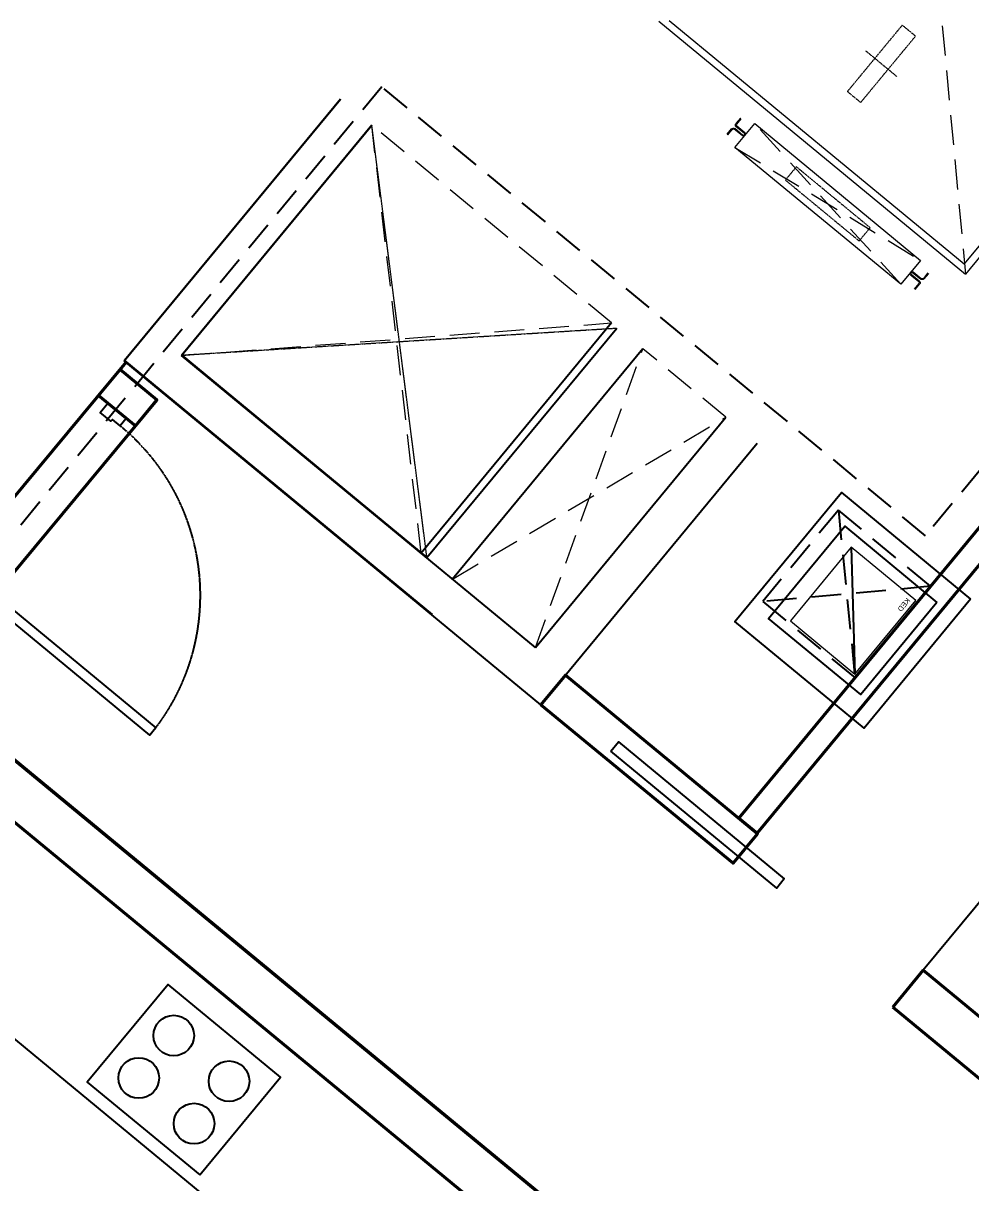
# Model space of a CAD drawing. Header units: millimetres. Extents: x -361681467 to 361175952, y -1292982 to 1550216.
# Drawn here: x -92439 to -88477, y 117794 to 122647 of the extents above; entities that cross this region are included whole.
import ezdxf

# ---------------------------------------------------------------- set-up
doc = ezdxf.new("R2010")
doc.units = ezdxf.units.MM
doc.header["$MEASUREMENT"] = 0
for name, pattern in [('220126_HDN_HBA typical plan$0$HIDDEN', [0.375, 0.25, -0.125]), ('CENTER2', [28.575, 19.05, -3.175, 3.175, -3.175]), ('HIDDEN', [0.375, 0.25, -0.125]), ('TYPICAL 2 +1 BEDROOM FRONT$0$DASHED2', [9.525, 6.35, -3.175]), ('Xref_ST_MBDV Cot vach 30.7.2022$0$CENTERX2', [4, 2.5, -0.5, 0.5, -0.5]), ('Xref_ST_MBDV Cot vach 30.7.2022$0$HIDDEN', [0.375, 0.25, -0.125]), ('Xref_ST_MBDV Cot vach 30.7.2022$0$PHANTOMX2', [5, 2.5, -0.5, 0.5, -0.5, 0.5, -0.5])]:
    doc.linetypes.add(name, pattern=pattern)
for name, color, linetype, lineweight in [('A-DOOR', 1, 'Continuous', 9), ('KT-lomo nuoc', 3, 'HIDDEN', 5), ('KT-Net cat', 1, 'Continuous', 40), ('SPE-MEP-HVAC', 140, 'Continuous', 0), ('SPE-MEP-M-WALL OPENING', 81, 'Continuous', 0), ('Xref_ST_MBDV Cot vach 30.7.2022$0$KT-Noi that', 36, 'Continuous', 9)]:
    doc.layers.add(name, color=color, linetype=linetype, lineweight=lineweight)
for name, color, linetype in [('A-DRAIN', 251, 'Continuous'), ('A-FURNITURE', 251, 'Continuous'), ('A-GLAZ', 135, 'Continuous'), ('A-GRID-LINE', 8, 'CENTER2'), ('A-WALL', 11, 'Continuous'), ('KT-Tuong', 1, 'Continuous'), ('MEP-M-DUCT-15', 6, 'Continuous'), ('MEP-M-DUCT-25', 7, 'Continuous'), ('SPE-MEP-General', 71, 'Continuous'), ('trục hút mùi', 21, 'Continuous'), ('TYPICAL 2 +1 BEDROOM FRONT$0$A-_DOOR----_E-', 32, 'Continuous'), ('Xref_NT1+NT2_MBDV Cot vach_220729$0$ccu12-Thay', 7, 'Continuous')]:
    doc.layers.add(name, color=color, linetype=linetype)
doc.styles.get("Standard").update_dxf_attribs({"font": 'arial.ttf'})

# ---------------------------------------------------------------- blocks, each defined once
blk = doc.blocks.new('Xref_ST_MBDV Cot vach 30.7.2022$0$TM 1000kg')
at = {"layer": 'Xref_ST_MBDV Cot vach 30.7.2022$0$KT-Noi that', "linetype": 'Xref_ST_MBDV Cot vach 30.7.2022$0$HIDDEN', "ltscale": 500}
for p, q in [((-2370, 1981, 0), (-700, 319, 0)), ((-495, 1400, 0), (-625, 500, 0)), ((-495, 500, 0), (-625, 1400, 0))]:
    blk.add_line(p, q, dxfattribs=at)
at = {"layer": 'Xref_ST_MBDV Cot vach 30.7.2022$0$KT-Noi that', "linetype": 'Continuous', "ltscale": 2}
for p, q in [((-730, 1950, 0), (-730, 350, 0)), ((-700, 1981, 0), (-700, 319, 0)), ((-2230, 350, 0), (-730, 350, 0)), ((-2310, 319, 0), (-700, 319, 0))]:
    blk.add_line(p, q, dxfattribs=at)
at = {"layer": 'Xref_ST_MBDV Cot vach 30.7.2022$0$KT-Noi that', "linetype": 'Continuous'}
for p, q in [((-603.5, 1460, 0), (-574.4, 1460, 0)), ((-603.5, 1456.8, 0), (-603.5, 1460, 0)), ((-603.5, 1456.8, 0), (-574.4, 1456.8, 0)), ((-516.5, 1460, 0), (-545.6, 1460, 0)), ((-516.5, 1456.8, 0), (-545.6, 1456.8, 0)), ((-516.5, 1456.8, 0), (-516.5, 1460, 0)), ((-568.2, 1406.2, 0), (-568.2, 1450.6, 0)), ((-565, 1406.2, 0), (-565, 1450.6, 0)), ((-555, 1406.2, 0), (-555, 1450.6, 0)), ((-551.8, 1406.2, 0), (-551.8, 1450.6, 0)), ((-558, 1403.2, 0), (-562, 1403.2, 0)), ((-558, 1400, 0), (-562, 1400, 0)), ((-568.2, 493.8, 0), (-568.2, 449.4, 0)), ((-565, 493.8, 0), (-565, 449.4, 0)), ((-558, 500, 0), (-562, 500, 0)), ((-558, 496.8, 0), (-562, 496.8, 0)), ((-555, 493.8, 0), (-555, 449.4, 0)), ((-551.8, 493.8, 0), (-551.8, 449.4, 0)), ((-603.5, 443.2, 0), (-574.4, 443.2, 0)), ((-603.5, 440, 0), (-574.4, 440, 0)), ((-516.5, 443.2, 0), (-545.6, 443.2, 0)), ((-516.5, 440, 0), (-545.6, 440, 0))]:
    blk.add_line(p, q, dxfattribs=at)
at = {"layer": 'Xref_ST_MBDV Cot vach 30.7.2022$0$KT-Noi that', "linetype": 'Xref_ST_MBDV Cot vach 30.7.2022$0$CENTERX2'}
blk.add_line((-1155, 1236, 0), (-1155, 1066.7, 0), dxfattribs=at)
at = {"layer": 'Xref_ST_MBDV Cot vach 30.7.2022$0$KT-Noi that', "linetype": 'Continuous', "ltscale": 2, "elevation": 0}
blk.add_lwpolyline([(-495, 1400), (-625, 1400), (-625, 500), (-495, 500)], close=True, dxfattribs=at)
at = {"layer": 'Xref_ST_MBDV Cot vach 30.7.2022$0$KT-Noi that', "linetype": 'Xref_ST_MBDV Cot vach 30.7.2022$0$PHANTOMX2', "elevation": 0}
for points in [[(-975, 1186), (-975, 1114), (-1335, 1114), (-1335, 1186)], [(-524, 1150), (-524, 750), (-596, 750), (-596, 1150)]]:
    blk.add_lwpolyline(points, close=True, dxfattribs=at)
at = {"layer": 'Xref_ST_MBDV Cot vach 30.7.2022$0$KT-Noi that', "linetype": 'Continuous'}
for centre, radius, start, end in [((-574.4, 1450.6, 0), 9.4, 0, 90), ((-574.4, 1450.6, 0), 6.2, 0, 90), ((-545.6, 1450.6, 0), 9.4, 90, 180), ((-545.6, 1450.6, 0), 6.2, 90, 180), ((-562, 1406.2, 0), 6.2, 180, 270), ((-562, 1406.2, 0), 3, 180, 270), ((-558, 1406.2, 0), 3, 270, 0), ((-558, 1406.2, 0), 6.2, 270, 0), ((-562, 493.8, 0), 6.2, 90, 180), ((-562, 493.8, 0), 3, 90, 180), ((-558, 493.8, 0), 6.2, 0, 90), ((-558, 493.8, 0), 3, 0, 90), ((-574.4, 449.4, 0), 6.2, 270, 0), ((-574.4, 449.4, 0), 9.4, 270, 0), ((-545.6, 449.4, 0), 9.4, 180, 270), ((-545.6, 449.4, 0), 6.2, 180, 270)]:
    blk.add_arc(centre, radius, start, end, dxfattribs=at)
blk = doc.blocks.new('*U159')
at = {"layer": 'TYPICAL 2 +1 BEDROOM FRONT$0$A-_DOOR----_E-'}
for points in [[(80, 920), (40, 920), (40, 0), (80, 0)], [(0, 0), (0, 0), (0, 0), (40, 0), (40, -42), (50, -42), (50, -100), (0, -100), (0, -100), (0, -100)], [(1000, 0), (1000, 0), (1000, 0), (960, 0), (960, -42), (950, -42), (950, -100), (1000, -100), (1000, -100), (1000, -100)]]:
    blk.add_lwpolyline(points, close=True, dxfattribs=at)
at = {"layer": 'TYPICAL 2 +1 BEDROOM FRONT$0$A-_DOOR----_E-', "color": 8, "linetype": 'TYPICAL 2 +1 BEDROOM FRONT$0$DASHED2', "ltscale": 0.1}
blk.add_arc((40, 0), 920, 0, 90, dxfattribs=at)
blk = doc.blocks.new('std2')
at = {"layer": 'A-FURNITURE', "extrusion": (-4.03627e-11, 1.50138e-06, 1), "elevation": -0.1}
blk.add_lwpolyline([(-4530.8, -4600.9), (-4530, -4100.9), (-5455.5, -4099.8), (-5456.3, -4599.8)], close=True, dxfattribs=at)
at = {"layer": 'A-GLAZ', "elevation": 14.1}
blk.add_lwpolyline([(-5581.1, -2508.7), (-5531.1, -2508.7), (-5531.1, -3408.7), (-5581.1, -3408.7)], close=True, dxfattribs=at)
at = {"layer": 'A-GRID-LINE', "linetype": '220126_HDN_HBA typical plan$0$HIDDEN', "ltscale": 500, "elevation": 0}
blk.add_lwpolyline([(-4047.6, -0.1), (-7198.3, -4.8), (-7198.3, -10000.2), (-1997.9, -10000), (-1998, -2949.8), (-4047.5, -2949.9)], close=True, dxfattribs=at)
at = {"layer": 'KT-Net cat', "elevation": 0}
for points in [[(-6797.6, 95.2), (-7398.3, 95.1), (-7398.7, -4100.2)], [(-6797.6, -104.8), (-7198.3, -104.8), (-7198.2, -6157.7)], [(-6797.6, -104.8), (-7198.1, -104.8), (-7198, -6157.7)]]:
    blk.add_lwpolyline(points, dxfattribs=at)
at = {"layer": 'KT-Net cat'}
for points, elevation in [([(-5797.6, 90.7), (-5656.5, 90.7), (-5656.5, -109.3), (-5797.6, -109.3)], 14), ([(-5617.4, -2160), (-5456.5, -2160), (-5456.5, -3201.9), (-5617.3, -3201.9)], 14), ([(-5456.5, -3099.6), (-5456.5, -3199.6), (-1997.9, -3202.3), (-1997.9, -3102.3)], -14.1), ([(-5655.8, -4099.8), (-5455.8, -4099.8), (-5456.2, -4701), (-5656.2, -4701)], 14)]:
    blk.add_lwpolyline(points, close=True, dxfattribs=dict(at, elevation=elevation))
at = {"layer": 'A-DOOR', "extrusion": (-7.7927e-20, -6.43745e-20, -1), "zscale": -1, "rotation": 179.9981709511634}
blk.add_blockref('*U159', (6797.6, -59.4, -33.8), dxfattribs=at)
blk = doc.blocks.new('PH6A')
at = {"layer": 'A-DRAIN', "extrusion": (-2.81194e-06, 1.71665e-06, 1)}
for points, elevation in [([(689688.8, 580818.5), (688841.6, 583272.5), (688180, 583044.1), (689027.1, 580590.1)], 32.3), ([(688758.3, 581539.5), (689259.3, 581712.4), (689060.2, 582289.1), (688559.2, 582116.1)], 32.2)]:
    blk.add_lwpolyline(points, close=True, dxfattribs=dict(at, elevation=elevation))
for centre in [(688969, 582093.6, 32.3), (688751.6, 582018.5, 32.3), (689066.9, 581810, 32.3), (688849.5, 581735, 32.3)]:
    blk.add_circle(centre, 85, dxfattribs=at)
at = {"layer": 'KT-Net cat'}
for p, q in [((690266.7, 584602.5, 7.8), (686737.4, 583394.2, -6.2)), ((690294.4, 584400.6, 7.7), (686613.4, 583140.3, -7))]:
    blk.add_line(p, q, dxfattribs=at)
blk = doc.blocks.new('qweee')
at = {"layer": 'A-GRID-LINE', "ltscale": 20, "elevation": 0}
blk.add_lwpolyline([(-976.9, -100), (3424.9, -100), (3425.1, 9900.1), (-4976.3, 9900), (-4976.4, 450.9), (-976.9, 450.9)], close=True, dxfattribs=at)
at = {"layer": 'KT-Net cat'}
for points, elevation in [([(-876.2, -0.1), (-876.2, -0.1), (-876.2, 650.9), (-4876.4, 650.9)], -20.3), ([(1474.6, -200), (-1076.2, -200.1), (-1076.2, 450.9), (-5077.5, 451)], 0)]:
    blk.add_lwpolyline(points, dxfattribs=dict(at, elevation=elevation))
blk = doc.blocks.new('*U281')
at = {"linetype": 'HIDDEN', "ltscale": 500}
for p, q in [((-1143.9, -503.9), (-524, 1189.7)), ((-1668, 685.8), (0, 0))]:
    blk.add_line(p, q, dxfattribs=at)
blk.add_lwpolyline([(-1143.9, -503.9), (-1668, 685.8), (-524, 1189.7), (0, 0)], close=True, dxfattribs=at)
blk = doc.blocks.new('*U306')
at = {"layer": 'KT-lomo nuoc', "ltscale": 500}
for p, q in [((677.3, -1142.9), (0, 0)), ((963.8, -796), (-286.5, -347))]:
    blk.add_line(p, q, dxfattribs=at)
blk.add_lwpolyline([(963.8, -796), (677.3, -1142.9), (-286.5, -347), (0, 0)], close=True, dxfattribs=at)
blk = doc.blocks.new('*U413')
at = {"linetype": 'HIDDEN', "ltscale": 500}
for p, q in [((454, 200), (201.6, -457.6)), ((655.5, -257.6), (0, 0))]:
    blk.add_line(p, q, dxfattribs=at)
blk.add_lwpolyline([(454, 200), (655.5, -257.6), (201.6, -457.6), (0, 0)], close=True, dxfattribs=at)
blk = doc.blocks.new('A$C16B9592A')
at = {"layer": 'KT-Tuong'}
for p, q in [((-13920, -15269.3, 0), (-13015.8, -14174.4, 0)), ((-13680.7, -15246.5, 0), (-12884.7, -14282.7, 0)), ((-11882.4, -15110.5, 0), (-12678.3, -16074.3, 0)), ((-11751.3, -15218.7, 0), (-12547.2, -16182.6, 0)), ((-12177.4, -16708.4, 0), (-13920, -15269.3, 0)), ((-12200.3, -16469.1, 0), (-13680.7, -15246.5, 0)), ((-12200.3, -16469.1, 0), (-11404.3, -15505.3, 0)), ((-12177.4, -16708.4, 0), (-11273.2, -15613.5, 0))]:
    blk.add_line(p, q, dxfattribs=at)
at = {"layer": 'KT-lomo nuoc', "linetype": 'HIDDEN', "xscale": -0.9999999999999997, "rotation": 10.8976534755902}
blk.add_blockref('*U306', (-11751.3, -15218.7, 0), dxfattribs=at)
at = {"layer": 'SPE-MEP-HVAC', "linetype": 'HIDDEN', "ltscale": 1000, "xscale": -1, "rotation": 254.2212213649985}
blk.add_blockref('*U281', (-12884.7, -14282.7, 0), dxfattribs=at)
at = {"layer": 'trục hút mùi', "linetype": 'HIDDEN', "ltscale": 1000, "xscale": -1, "rotation": 254.2212213649985}
blk.add_blockref('*U413', (-10864, -16595.1, 20.3), dxfattribs=at)
blk = doc.blocks.new('*U352')
at = {"color": 0}
blk.add_lwpolyline([(0, 0), (400, 0), (400, 350), (0, 350)], close=True, dxfattribs=at)
at = {"layer": 'MEP-M-DUCT-15'}
for points in [[(50, 50), (50, 300), (150, 200), (50, 50)], [(350, 300), (50, 300), (150, 200), (350, 300)]]:
    blk.add_solid(points, dxfattribs=at)
at = {"layer": 'MEP-M-DUCT-25'}
blk.add_line((0, 0), (400, 350), dxfattribs=at)
blk = doc.blocks.new('A$C3AE13516')
at = {"layer": 'SPE-MEP-General'}
for points in [[(-100, -600), (600, -600), (600, 100), (-100, 100)], [(0, -500), (500, -500), (500, 0), (0, 0)]]:
    blk.add_lwpolyline(points, close=True, dxfattribs=at)
at = {"layer": 'SPE-MEP-M-WALL OPENING', "color": 1, "xscale": -1, "rotation": 179.9895041423619}
blk.add_blockref('*U352', (50, -76.8), dxfattribs=at)
at = {"layer": 'SPE-MEP-M-WALL OPENING', "color": 1, "insert": (64.6, -410.8, 0), "char_height": 21.77, "attachment_point": 7, "rotation": 359.979}
blk.add_mtext_dynamic_manual_height_columns('KED', width=18.102, gutter_width=108866.8, heights=[0], dxfattribs=at)
blk = doc.blocks.new('A$C37EB1297')
at = {"layer": 'SPE-MEP-HVAC', "color": 1, "xscale": -1, "rotation": 359.9933025316398}
blk.add_blockref('A$C3AE13516', (-11327.3, -2884.8, 0), dxfattribs=at)

msp = doc.modelspace()

# ---------------------------------------------------------------- linework, layer by layer
at = {"layer": 'KT-Tuong'}
for p, q in [((-91112.6, 122328.5, 0), (-92015.6, 121235.1, 0)), ((-90981.5, 122220.2, 0), (-91776.2, 121257.9, 0)), ((-90751.2, 120411.4, 0), (-89956.5, 121370.9, 59.8)), ((-92015.6, 121235.1, 0), (-90728.5, 120172.2, 0)), ((-91776.2, 121257.9, 0), (-90751.2, 120411.4, 0))]:
    msp.add_line(p, q, dxfattribs=at)
at = {"layer": 'SPE-MEP-HVAC', "linetype": 'HIDDEN', "ltscale": 5}
for p, q in [((-90751.2, 120411.4, 0), (-90981.6, 122220.1, 0)), ((-91776.2, 121257.9, 0), (-89956.5, 121370.9, 59.8))]:
    msp.add_line(p, q, dxfattribs=at)

# ---------------------------------------------------------------- block references
at = {"layer": 'KT-Net cat', "rotation": 31.40168876863161}
msp.add_blockref('PH6A', (-376578.3, -737404.3, 26.7), dxfattribs=at)
at = {"layer": 'Xref_ST_MBDV Cot vach 30.7.2022$0$KT-Noi that', "xscale": -1, "rotation": 50.4484813246509}
msp.add_blockref('Xref_ST_MBDV Cot vach 30.7.2022$0$TM 1000kg', (-88698.9, 120854, 0), dxfattribs=at)

# ---------------------------------------------------------------- next in the draw order: block references
at = {"layer": 'KT-Net cat', "extrusion": (1.61761e-06, 1.95865e-06, 1), "rotation": 50.44737786835875}
msp.add_blockref('qweee', (-91396.6, 125126, 0.1), dxfattribs=at)

# ---------------------------------------------------------------- next in the draw order: linework, layer by layer
at = {"layer": 'Xref_NT1+NT2_MBDV Cot vach_220729$0$ccu12-Thay', "extrusion": (-3.81165e-21, -3.29453e-06, 1), "elevation": 20}
for points in [[(-50734.5, 137616.8), (-52968, 139461.2), (-50454, 142505.4, 0.400724), (-51118.9, 150774), (-65797, 162894.2, 0.272258), (-70938.6, 163595, 0.114296), (-74918.6, 160636.5, -0.000247), (-76490.3, 158725.9), (-81646.6, 152482.1, 0.38048), (-81585.3, 152085.2), (-81276.9, 151830.5, -0.417134), (-81238.7, 151408.8), (-87543.2, 143769.2, -0.417133), (-87964.5, 143726.9), (-88273, 143981.6, 0.411319), (-88696.3, 143943.3), (-102523.3, 127202.8, 0.071629), (-103367.6, 125433.1, 0.050313), (-106100.2, 113163.4, 0.020998), (-106509, 107836.6, 0.504068), (-100691, 104089.9), (-92174.5, 107351, 0.080271), (-88480.7, 109650.8), (-67785.7, 134710.2, -0.414214), (-66380.8, 134844.2), (-58207.6, 128094.5, 0.41477), (-55386.6, 128366.3), (-50233.3, 134606.3)], [(-50799.5, 137538.1), (-53111.7, 139447.5), (-50533, 142570.1, 0.400609), (-51185.4, 150696.6), (-65861, 162814.7, 0.272153), (-70898.5, 163501.2, 0.114259), (-74840.2, 160571, -0.000247), (-76411.5, 158661), (-81563.7, 152422.2, 0.37285), (-81520.3, 152164), (-81211.9, 151909.2, -0.416719), (-81160.3, 151343.5), (-87464.2, 143704.5, -0.416748), (-88029.5, 143648.1), (-88338, 143902.9, 0.410662), (-88618, 143877.9), (-102441.2, 127141.8, 0.07147), (-103270.5, 125401.9, 0.050316), (-105998.9, 113151.4, 0.020978), (-106406.8, 107838.2, 0.503675), (-100727.3, 104185.3), (-92212.5, 107445.7, 0.080087), (-88554.1, 109722.2), (-67864.4, 134775.2, -0.414214), (-66315.8, 134922.9), (-58142.6, 128173.2, 0.414785), (-55465.3, 128431.2), (-50312, 134671.3)], [(-50863.2, 137461), (-53252.5, 139434.1), (-50610.3, 142633.4, 0.400492), (-51250.5, 150620.7), (-65923.8, 162736.9, 0.272047), (-70859.2, 163409.2, 0.114221), (-74763.5, 160506.9, -0.000247), (-76334.4, 158597.3), (-81481.3, 152365, 0.355996), (-81456.6, 152241.1), (-81148.2, 151986.3, -0.416443), (-81083.5, 151279.5), (-87386.8, 143641.2, -0.416491), (-88093.2, 143571), (-88401.6, 143825.8, 0.409202), (-88541.3, 143813.6), (-102360.8, 127082.1, 0.071309), (-103175.2, 125371.3, 0.05032), (-105899.6, 113139.5, 0.020958), (-106306.7, 107839.8, 0.503277), (-100762.9, 104278.8), (-92249.7, 107538.6, 0.079904), (-88625.9, 109792.2), (-67941.5, 134838.9, -0.414214), (-66252.1, 135000), (-58078.9, 128250.3, 0.4148), (-55542.5, 128494.8), (-50389.1, 134735)]]:
    msp.add_lwpolyline(points, format="xyb", dxfattribs=at)

# ---------------------------------------------------------------- next in the draw order: block references
at = {"layer": 'KT-Tuong'}
msp.add_blockref('A$C16B9592A', (-78096.8, 136502.9, 0), dxfattribs=at)

# ---------------------------------------------------------------- next in the draw order: block references
at = {"layer": 'SPE-MEP-General', "rotation": 50.45579065114687}
msp.add_blockref('A$C37EB1297', (-84016.4, 131113.1, 20.4), dxfattribs=at)

# ---------------------------------------------------------------- next in the draw order: block references
at = {"layer": 'A-WALL', "rotation": 50.44882673714164}
msp.add_blockref('std2', (-88362.7, 125501.2, 20.3), dxfattribs=at)

doc.saveas('drawing.dxf')
